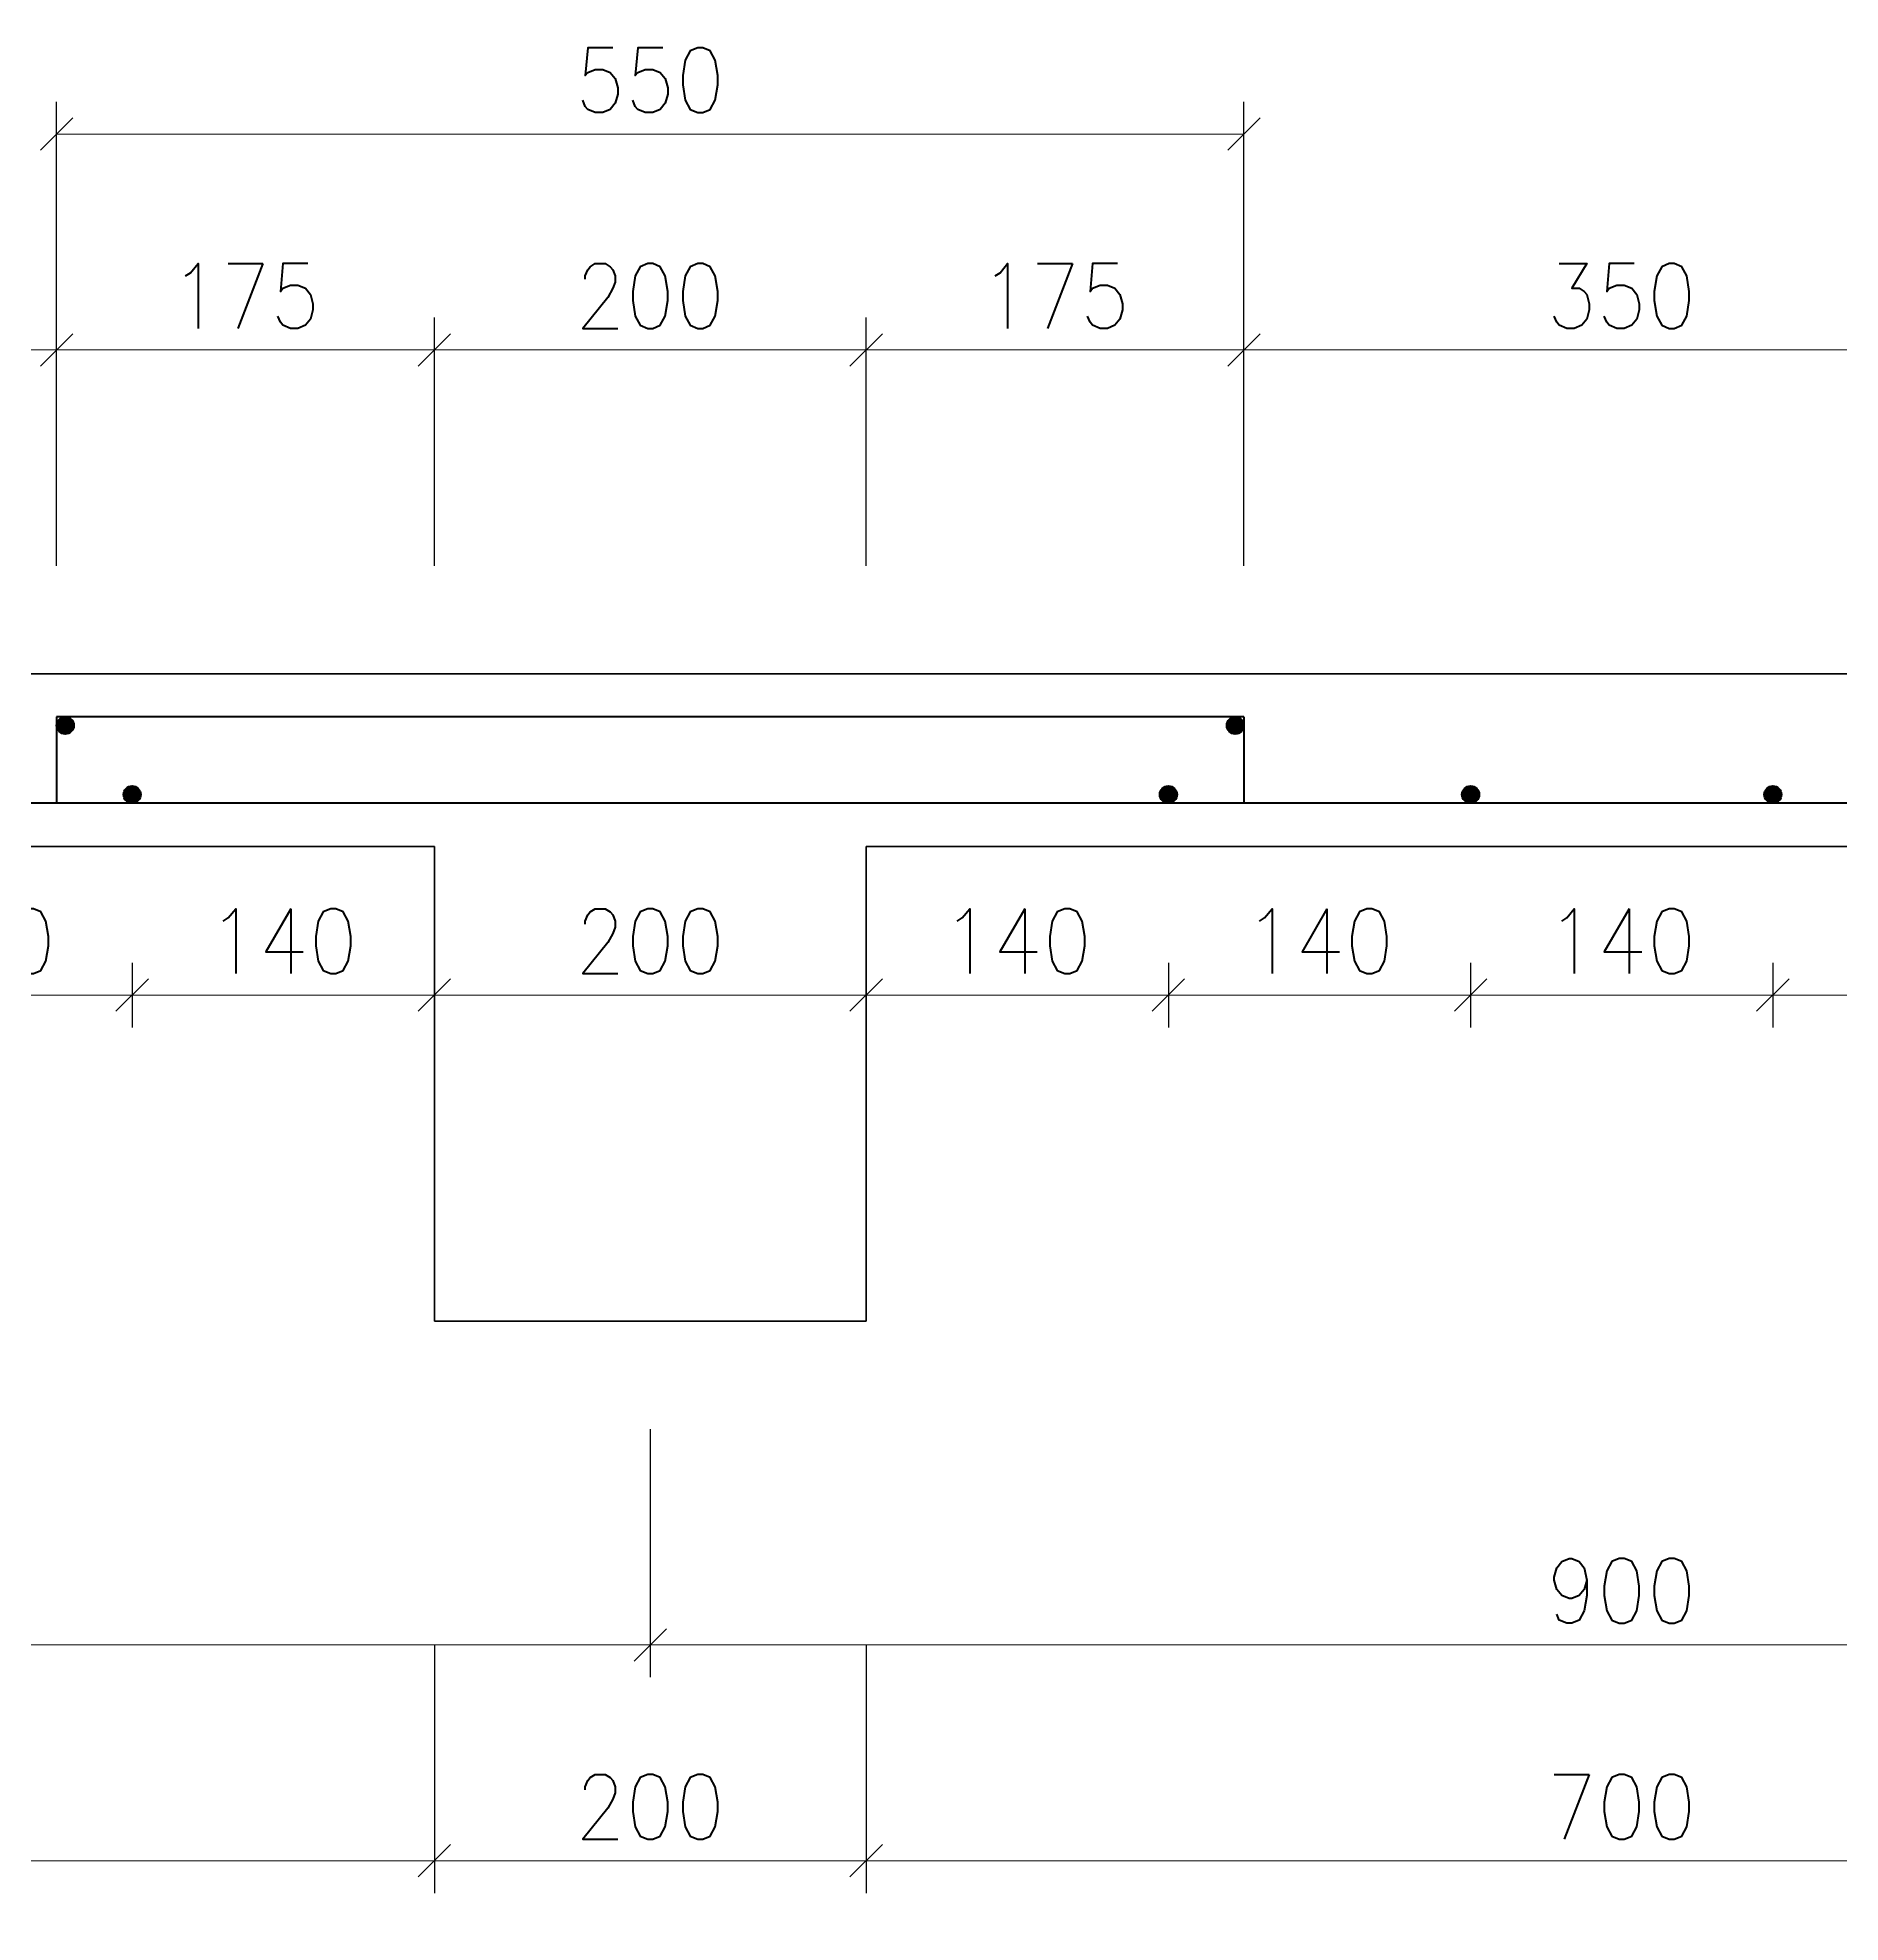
# Model space of a CAD drawing. Header units: millimetres. Extents: x 21380 to 27339, y 19466 to 22366.
# Drawn here: x 24091 to 24926, y 21493 to 22366 of the extents above; entities that cross this region are included whole.
import ezdxf

# ---------------------------------------------------------------- set-up
doc = ezdxf.new("R2010")
doc.units = ezdxf.units.MM
doc.layers.get('Defpoints').update_dxf_attribs({"color": 254})
for name, color, linetype, lineweight in [('0.35', 6, 'Continuous', 35), ('0.7', 30, 'Continuous', 70), ('Dimensions', 7, 'Continuous', 25)]:
    doc.layers.add(name, color=color, linetype=linetype, lineweight=lineweight)
doc.styles.add('MyTextStyle', font='romans.shx', dxfattribs={"width": 0.9})
doc.dimstyles.new('Annotative SK ext', dxfattribs={"dimscale": 0, "dimtxt": 3, "dimasz": 1.5, "dimexe": 1.5, "dimexo": 5, "dimgap": 1, "dimtad": 1, "dimdec": 0, "dimlfac": -1, "dimrnd": 5, "dimzin": 0, "dimtxsty": 'MyTextStyle', "dimblk": 'OBLIQUE', "dimcen": 1.5, "dimadec": 0, "dimazin": 0, "dimtfac": 1, "dimtdec": 0, "dimtofl": 0, "dimtmove": 0, "dimatfit": 3, "dimldrblk": 'NONE', "dimfxl": 10, "dimfxlon": 1, "dimtfillclr": 1, "dimtolj": 1, "dimtzin": 0, "dimlwd": 18, "dimarcsym": 0})
doc.dimstyles.new('Annotative SK int', dxfattribs={"dimscale": 0, "dimtxt": 3, "dimasz": 1.5, "dimexe": 1.5, "dimexo": 0, "dimgap": 1, "dimtad": 1, "dimdec": 0, "dimlfac": -1, "dimrnd": 5, "dimzin": 0, "dimtxsty": 'MyTextStyle', "dimblk": 'OBLIQUE', "dimcen": 1.5, "dimdle": 1.5, "dimadec": 0, "dimazin": 0, "dimtfac": 1, "dimtdec": 0, "dimtofl": 0, "dimtmove": 0, "dimatfit": 3, "dimldrblk": 'NONE', "dimfxl": 1.5, "dimfxlon": 1, "dimtolj": 1, "dimtzin": 0, "dimlwd": 18, "dimarcsym": 0})

# ---------------------------------------------------------------- blocks, each defined once
blk = doc.blocks.new('_Oblique')
at = {"color": 0, "linetype": 'ByBlock', "lineweight": -2}
blk.add_line((-0.5, -0.5), (0.5, 0.5), dxfattribs=at)
blk = doc.blocks.new('*D5')
at = {"layer": 'Defpoints', "color": 0, "transparency": 16777216}
for p in [(23474.35, 21771.33), (24374.35, 21771.33), (24374.35, 21621.33)]:
    blk.add_point(p, dxfattribs=at)
at = {"layer": 'Dimensions', "color": 0, "lineweight": -2, "transparency": 16777216}
for p, q in [((23474.35, 21721.33), (23474.35, 21606.33)), ((24374.35, 21721.33), (24374.35, 21606.33))]:
    blk.add_line(p, q, dxfattribs=at)
at = {"layer": 'Dimensions', "color": 0, "lineweight": 18, "transparency": 16777216}
blk.add_line((23474.35, 21621.33), (24374.35, 21621.33), dxfattribs=at)
at = {"layer": 'Dimensions', "color": 0, "lineweight": 18, "transparency": 16777216, "xscale": 15, "yscale": 15, "zscale": 15, "rotation": 180}
blk.add_blockref('_Oblique', (23474.35, 21621.33), dxfattribs=at)
at = {"layer": 'Dimensions', "color": 0, "lineweight": 18, "transparency": 16777216, "xscale": 15, "yscale": 15, "zscale": 15}
blk.add_blockref('_Oblique', (24374.35, 21621.33), dxfattribs=at)
at = {"layer": 'Dimensions', "color": 0, "transparency": 16777216, "insert": (23924.35, 21646.33), "char_height": 30, "attachment_point": 5, "style": 'MyTextStyle'}
blk.add_mtext('\\A1;900', dxfattribs=at)
blk = doc.blocks.new('_None')
blk = doc.blocks.new('*D6')
at = {"layer": 'Defpoints', "color": 0, "transparency": 16777216}
for p in [(24374.35, 21771.33), (25274.35, 21771.33), (25274.35, 21621.33)]:
    blk.add_point(p, dxfattribs=at)
at = {"layer": 'Dimensions', "color": 0, "lineweight": -2, "transparency": 16777216}
for p, q in [((24374.35, 21721.33), (24374.35, 21606.33)), ((25274.35, 21721.33), (25274.35, 21606.33))]:
    blk.add_line(p, q, dxfattribs=at)
at = {"layer": 'Dimensions', "color": 0, "lineweight": 18, "transparency": 16777216}
blk.add_line((24374.35, 21621.33), (25274.35, 21621.33), dxfattribs=at)
at = {"layer": 'Dimensions', "color": 0, "lineweight": 18, "transparency": 16777216, "xscale": 15, "yscale": 15, "zscale": 15, "rotation": 180}
blk.add_blockref('_Oblique', (24374.35, 21621.33), dxfattribs=at)
at = {"layer": 'Dimensions', "color": 0, "lineweight": 18, "transparency": 16777216, "xscale": 15, "yscale": 15, "zscale": 15}
blk.add_blockref('_Oblique', (25274.35, 21621.33), dxfattribs=at)
at = {"layer": 'Dimensions', "color": 0, "transparency": 16777216, "insert": (24824.35, 21646.33), "char_height": 30, "attachment_point": 5, "style": 'MyTextStyle'}
blk.add_mtext('\\A1;900', dxfattribs=at)
blk = doc.blocks.new('*D15')
at = {"layer": 'Defpoints', "color": 0, "transparency": 16777216}
for p in [(23574.35, 21771.33), (24274.35, 21771.33), (24274.35, 21521.33)]:
    blk.add_point(p, dxfattribs=at)
at = {"layer": 'Dimensions', "color": 0, "lineweight": -2, "transparency": 16777216}
for p, q in [((23574.35, 21621.33), (23574.35, 21506.33)), ((24274.35, 21621.33), (24274.35, 21506.33))]:
    blk.add_line(p, q, dxfattribs=at)
at = {"layer": 'Dimensions', "color": 0, "lineweight": 18, "transparency": 16777216}
blk.add_line((23574.35, 21521.33), (24274.35, 21521.33), dxfattribs=at)
at = {"layer": 'Dimensions', "color": 0, "lineweight": 18, "transparency": 16777216, "xscale": 15, "yscale": 15, "zscale": 15, "rotation": 180}
blk.add_blockref('_Oblique', (23574.35, 21521.33), dxfattribs=at)
at = {"layer": 'Dimensions', "color": 0, "lineweight": 18, "transparency": 16777216, "xscale": 15, "yscale": 15, "zscale": 15}
blk.add_blockref('_Oblique', (24274.35, 21521.33), dxfattribs=at)
at = {"layer": 'Dimensions', "color": 0, "transparency": 16777216, "insert": (23924.35, 21546.33), "char_height": 30, "attachment_point": 5, "style": 'MyTextStyle'}
blk.add_mtext('\\A1;700', dxfattribs=at)
blk = doc.blocks.new('*D16')
at = {"layer": 'Defpoints', "color": 0, "transparency": 16777216}
for p in [(24274.35, 21771.33), (24474.35, 21771.33), (24474.35, 21521.33)]:
    blk.add_point(p, dxfattribs=at)
at = {"layer": 'Dimensions', "color": 0, "lineweight": -2, "transparency": 16777216}
for p, q in [((24274.35, 21621.33), (24274.35, 21506.33)), ((24474.35, 21621.33), (24474.35, 21506.33))]:
    blk.add_line(p, q, dxfattribs=at)
at = {"layer": 'Dimensions', "color": 0, "lineweight": 18, "transparency": 16777216}
blk.add_line((24274.35, 21521.33), (24474.35, 21521.33), dxfattribs=at)
at = {"layer": 'Dimensions', "color": 0, "lineweight": 18, "transparency": 16777216, "xscale": 15, "yscale": 15, "zscale": 15, "rotation": 180}
blk.add_blockref('_Oblique', (24274.35, 21521.33), dxfattribs=at)
at = {"layer": 'Dimensions', "color": 0, "lineweight": 18, "transparency": 16777216, "xscale": 15, "yscale": 15, "zscale": 15}
blk.add_blockref('_Oblique', (24474.35, 21521.33), dxfattribs=at)
at = {"layer": 'Dimensions', "color": 0, "transparency": 16777216, "insert": (24374.35, 21546.33), "char_height": 30, "attachment_point": 5, "style": 'MyTextStyle'}
blk.add_mtext('\\A1;200', dxfattribs=at)
blk = doc.blocks.new('*D17')
at = {"layer": 'Defpoints', "color": 0, "transparency": 16777216}
for p in [(24474.35, 21771.33), (25174.35, 21771.33), (25174.35, 21521.33)]:
    blk.add_point(p, dxfattribs=at)
at = {"layer": 'Dimensions', "color": 0, "lineweight": -2, "transparency": 16777216}
for p, q in [((24474.35, 21621.33), (24474.35, 21506.33)), ((25174.35, 21621.33), (25174.35, 21506.33))]:
    blk.add_line(p, q, dxfattribs=at)
at = {"layer": 'Dimensions', "color": 0, "lineweight": 18, "transparency": 16777216}
blk.add_line((24474.35, 21521.33), (25174.35, 21521.33), dxfattribs=at)
at = {"layer": 'Dimensions', "color": 0, "lineweight": 18, "transparency": 16777216, "xscale": 15, "yscale": 15, "zscale": 15, "rotation": 180}
blk.add_blockref('_Oblique', (24474.35, 21521.33), dxfattribs=at)
at = {"layer": 'Dimensions', "color": 0, "lineweight": 18, "transparency": 16777216, "xscale": 15, "yscale": 15, "zscale": 15}
blk.add_blockref('_Oblique', (25174.35, 21521.33), dxfattribs=at)
at = {"layer": 'Dimensions', "color": 0, "transparency": 16777216, "insert": (24824.35, 21546.33), "char_height": 30, "attachment_point": 5, "style": 'MyTextStyle'}
blk.add_mtext('\\A1;700', dxfattribs=at)
blk = doc.blocks.new('*D23')
at = {"layer": 'Defpoints', "color": 0, "transparency": 16777216}
for p in [(21574.35, 21771.33), (27174.35, 21771.33), (27174.35, 21421.33)]:
    blk.add_point(p, dxfattribs=at)
at = {"layer": 'Dimensions', "color": 0, "lineweight": -2, "transparency": 16777216}
for p, q in [((21574.35, 21521.33), (21574.35, 21406.33)), ((27174.35, 21521.33), (27174.35, 21406.33))]:
    blk.add_line(p, q, dxfattribs=at)
at = {"layer": 'Dimensions', "color": 0, "lineweight": 18, "transparency": 16777216}
blk.add_line((21574.35, 21421.33), (27174.35, 21421.33), dxfattribs=at)
at = {"layer": 'Dimensions', "color": 0, "lineweight": 18, "transparency": 16777216, "xscale": 15, "yscale": 15, "zscale": 15, "rotation": 180}
blk.add_blockref('_Oblique', (21574.35, 21421.33), dxfattribs=at)
at = {"layer": 'Dimensions', "color": 0, "lineweight": 18, "transparency": 16777216, "xscale": 15, "yscale": 15, "zscale": 15}
blk.add_blockref('_Oblique', (27174.35, 21421.33), dxfattribs=at)
at = {"layer": 'Dimensions', "color": 0, "transparency": 16777216, "insert": (24374.35, 21446.33), "char_height": 30, "attachment_point": 5, "style": 'MyTextStyle'}
blk.add_mtext('\\A1;5600', dxfattribs=at)
blk = doc.blocks.new('*D46')
at = {"layer": 'Defpoints', "color": 0, "transparency": 16777216}
for p in [(23994.35, 22015.33), (24134.35, 22015.33), (24134.35, 21922.42)]:
    blk.add_point(p, dxfattribs=at)
at = {"layer": 'Dimensions', "color": 0, "lineweight": -2, "transparency": 16777216}
for p, q in [((23994.35, 21937.42), (23994.35, 21907.42)), ((24134.35, 21937.42), (24134.35, 21907.42))]:
    blk.add_line(p, q, dxfattribs=at)
at = {"layer": 'Dimensions', "color": 0, "lineweight": 18, "transparency": 16777216}
blk.add_line((23979.35, 21922.42), (24149.35, 21922.42), dxfattribs=at)
at = {"layer": 'Dimensions', "color": 0, "lineweight": 18, "transparency": 16777216, "xscale": 15, "yscale": 15, "zscale": 15, "rotation": 180}
blk.add_blockref('_Oblique', (23994.35, 21922.42), dxfattribs=at)
at = {"layer": 'Dimensions', "color": 0, "lineweight": 18, "transparency": 16777216, "xscale": 15, "yscale": 15, "zscale": 15}
blk.add_blockref('_Oblique', (24134.35, 21922.42), dxfattribs=at)
at = {"layer": 'Dimensions', "color": 0, "transparency": 16777216, "insert": (24064.35, 21947.42), "char_height": 30, "attachment_point": 5, "style": 'MyTextStyle'}
blk.add_mtext('\\A1;140', dxfattribs=at)
blk = doc.blocks.new('*D47')
at = {"layer": 'Defpoints', "color": 0, "transparency": 16777216}
for p in [(24134.35, 22015.33), (24274.35, 21922.42), (24274.35, 21771.33)]:
    blk.add_point(p, dxfattribs=at)
at = {"layer": 'Dimensions', "color": 0, "lineweight": -2, "transparency": 16777216}
for p, q in [((24134.35, 21937.42), (24134.35, 21907.42)), ((24274.35, 21907.42), (24274.35, 21937.42))]:
    blk.add_line(p, q, dxfattribs=at)
at = {"layer": 'Dimensions', "color": 0, "lineweight": 18, "transparency": 16777216}
blk.add_line((24119.35, 21922.42), (24289.35, 21922.42), dxfattribs=at)
at = {"layer": 'Dimensions', "color": 0, "lineweight": 18, "transparency": 16777216, "xscale": 15, "yscale": 15, "zscale": 15, "rotation": 180}
blk.add_blockref('_Oblique', (24134.35, 21922.42), dxfattribs=at)
at = {"layer": 'Dimensions', "color": 0, "lineweight": 18, "transparency": 16777216, "xscale": 15, "yscale": 15, "zscale": 15}
blk.add_blockref('_Oblique', (24274.35, 21922.42), dxfattribs=at)
at = {"layer": 'Dimensions', "color": 0, "transparency": 16777216, "insert": (24204.35, 21947.42), "char_height": 30, "attachment_point": 5, "style": 'MyTextStyle'}
blk.add_mtext('\\A1;140', dxfattribs=at)
blk = doc.blocks.new('*D48')
at = {"layer": 'Defpoints', "color": 0, "transparency": 16777216}
for p in [(24474.35, 21922.42), (24274.35, 21771.33), (24474.35, 21771.33)]:
    blk.add_point(p, dxfattribs=at)
at = {"layer": 'Dimensions', "color": 0, "lineweight": -2, "transparency": 16777216}
for p, q in [((24274.35, 21907.42), (24274.35, 21937.42)), ((24474.35, 21907.42), (24474.35, 21937.42))]:
    blk.add_line(p, q, dxfattribs=at)
at = {"layer": 'Dimensions', "color": 0, "lineweight": 18, "transparency": 16777216}
blk.add_line((24259.35, 21922.42), (24489.35, 21922.42), dxfattribs=at)
at = {"layer": 'Dimensions', "color": 0, "lineweight": 18, "transparency": 16777216, "xscale": 15, "yscale": 15, "zscale": 15, "rotation": 180}
blk.add_blockref('_Oblique', (24274.35, 21922.42), dxfattribs=at)
at = {"layer": 'Dimensions', "color": 0, "lineweight": 18, "transparency": 16777216, "xscale": 15, "yscale": 15, "zscale": 15}
blk.add_blockref('_Oblique', (24474.35, 21922.42), dxfattribs=at)
at = {"layer": 'Dimensions', "color": 0, "transparency": 16777216, "insert": (24374.35, 21947.42), "char_height": 30, "attachment_point": 5, "style": 'MyTextStyle'}
blk.add_mtext('\\A1;200', dxfattribs=at)
blk = doc.blocks.new('*D49')
at = {"layer": 'Defpoints', "color": 0, "transparency": 16777216}
for p in [(24614.35, 22015.33), (24614.35, 21922.42), (24474.35, 21771.33)]:
    blk.add_point(p, dxfattribs=at)
at = {"layer": 'Dimensions', "color": 0, "lineweight": -2, "transparency": 16777216}
for p, q in [((24474.35, 21907.42), (24474.35, 21937.42)), ((24614.35, 21937.42), (24614.35, 21907.42))]:
    blk.add_line(p, q, dxfattribs=at)
at = {"layer": 'Dimensions', "color": 0, "lineweight": 18, "transparency": 16777216}
blk.add_line((24459.35, 21922.42), (24629.35, 21922.42), dxfattribs=at)
at = {"layer": 'Dimensions', "color": 0, "lineweight": 18, "transparency": 16777216, "xscale": 15, "yscale": 15, "zscale": 15, "rotation": 180}
blk.add_blockref('_Oblique', (24474.35, 21922.42), dxfattribs=at)
at = {"layer": 'Dimensions', "color": 0, "lineweight": 18, "transparency": 16777216, "xscale": 15, "yscale": 15, "zscale": 15}
blk.add_blockref('_Oblique', (24614.35, 21922.42), dxfattribs=at)
at = {"layer": 'Dimensions', "color": 0, "transparency": 16777216, "insert": (24544.35, 21947.42), "char_height": 30, "attachment_point": 5, "style": 'MyTextStyle'}
blk.add_mtext('\\A1;140', dxfattribs=at)
blk = doc.blocks.new('*D50')
at = {"layer": 'Defpoints', "color": 0, "transparency": 16777216}
for p in [(24614.35, 22015.33), (24754.35, 22015.33), (24754.35, 21922.42)]:
    blk.add_point(p, dxfattribs=at)
at = {"layer": 'Dimensions', "color": 0, "lineweight": -2, "transparency": 16777216}
for p, q in [((24614.35, 21937.42), (24614.35, 21907.42)), ((24754.35, 21937.42), (24754.35, 21907.42))]:
    blk.add_line(p, q, dxfattribs=at)
at = {"layer": 'Dimensions', "color": 0, "lineweight": 18, "transparency": 16777216}
blk.add_line((24599.35, 21922.42), (24769.35, 21922.42), dxfattribs=at)
at = {"layer": 'Dimensions', "color": 0, "lineweight": 18, "transparency": 16777216, "xscale": 15, "yscale": 15, "zscale": 15, "rotation": 180}
blk.add_blockref('_Oblique', (24614.35, 21922.42), dxfattribs=at)
at = {"layer": 'Dimensions', "color": 0, "lineweight": 18, "transparency": 16777216, "xscale": 15, "yscale": 15, "zscale": 15}
blk.add_blockref('_Oblique', (24754.35, 21922.42), dxfattribs=at)
at = {"layer": 'Dimensions', "color": 0, "transparency": 16777216, "insert": (24684.35, 21947.42), "char_height": 30, "attachment_point": 5, "style": 'MyTextStyle'}
blk.add_mtext('\\A1;140', dxfattribs=at)
blk = doc.blocks.new('*D51')
at = {"layer": 'Defpoints', "color": 0, "transparency": 16777216}
for p in [(24754.35, 22015.33), (24894.35, 22015.33), (24894.35, 21922.42)]:
    blk.add_point(p, dxfattribs=at)
at = {"layer": 'Dimensions', "color": 0, "lineweight": -2, "transparency": 16777216}
for p, q in [((24754.35, 21937.42), (24754.35, 21907.42)), ((24894.35, 21937.42), (24894.35, 21907.42))]:
    blk.add_line(p, q, dxfattribs=at)
at = {"layer": 'Dimensions', "color": 0, "lineweight": 18, "transparency": 16777216}
blk.add_line((24739.35, 21922.42), (24909.35, 21922.42), dxfattribs=at)
at = {"layer": 'Dimensions', "color": 0, "lineweight": 18, "transparency": 16777216, "xscale": 15, "yscale": 15, "zscale": 15, "rotation": 180}
blk.add_blockref('_Oblique', (24754.35, 21922.42), dxfattribs=at)
at = {"layer": 'Dimensions', "color": 0, "lineweight": 18, "transparency": 16777216, "xscale": 15, "yscale": 15, "zscale": 15}
blk.add_blockref('_Oblique', (24894.35, 21922.42), dxfattribs=at)
at = {"layer": 'Dimensions', "color": 0, "transparency": 16777216, "insert": (24824.35, 21947.42), "char_height": 30, "attachment_point": 5, "style": 'MyTextStyle'}
blk.add_mtext('\\A1;140', dxfattribs=at)
blk = doc.blocks.new('*D52')
at = {"layer": 'Defpoints', "color": 0, "transparency": 16777216}
for p in [(24894.35, 22015.33), (25034.35, 22015.33), (25034.35, 21922.42)]:
    blk.add_point(p, dxfattribs=at)
at = {"layer": 'Dimensions', "color": 0, "lineweight": -2, "transparency": 16777216}
for p, q in [((24894.35, 21937.42), (24894.35, 21907.42)), ((25034.35, 21937.42), (25034.35, 21907.42))]:
    blk.add_line(p, q, dxfattribs=at)
at = {"layer": 'Dimensions', "color": 0, "lineweight": 18, "transparency": 16777216}
blk.add_line((24879.35, 21922.42), (25049.35, 21922.42), dxfattribs=at)
at = {"layer": 'Dimensions', "color": 0, "lineweight": 18, "transparency": 16777216, "xscale": 15, "yscale": 15, "zscale": 15, "rotation": 180}
blk.add_blockref('_Oblique', (24894.35, 21922.42), dxfattribs=at)
at = {"layer": 'Dimensions', "color": 0, "lineweight": 18, "transparency": 16777216, "xscale": 15, "yscale": 15, "zscale": 15}
blk.add_blockref('_Oblique', (25034.35, 21922.42), dxfattribs=at)
at = {"layer": 'Dimensions', "color": 0, "transparency": 16777216, "insert": (24964.35, 21947.42), "char_height": 30, "attachment_point": 5, "style": 'MyTextStyle'}
blk.add_mtext('\\A1;140', dxfattribs=at)
blk = doc.blocks.new('*D76')
at = {"layer": 'Defpoints', "color": 0, "transparency": 16777216}
for p in [(24274.35, 22221.33), (24099.35, 22051.33), (24274.35, 22051.33)]:
    blk.add_point(p, dxfattribs=at)
at = {"layer": 'Dimensions', "color": 0, "lineweight": -2, "transparency": 16777216}
for p, q in [((24099.35, 22121.33), (24099.35, 22236.33)), ((24274.35, 22121.33), (24274.35, 22236.33))]:
    blk.add_line(p, q, dxfattribs=at)
at = {"layer": 'Dimensions', "color": 0, "lineweight": 18, "transparency": 16777216}
blk.add_line((24099.35, 22221.33), (24274.35, 22221.33), dxfattribs=at)
at = {"layer": 'Dimensions', "color": 0, "lineweight": 18, "transparency": 16777216, "xscale": 15, "yscale": 15, "zscale": 15, "rotation": 180}
blk.add_blockref('_Oblique', (24099.35, 22221.33), dxfattribs=at)
at = {"layer": 'Dimensions', "color": 0, "lineweight": 18, "transparency": 16777216, "xscale": 15, "yscale": 15, "zscale": 15}
blk.add_blockref('_Oblique', (24274.35, 22221.33), dxfattribs=at)
at = {"layer": 'Dimensions', "color": 0, "transparency": 16777216, "insert": (24186.85, 22246.33), "char_height": 30, "attachment_point": 5, "style": 'MyTextStyle'}
blk.add_mtext('\\A1;175', dxfattribs=at)
blk = doc.blocks.new('*D77')
at = {"layer": 'Defpoints', "color": 0, "transparency": 16777216}
for p in [(24474.35, 22221.33), (24274.35, 22051.33), (24474.35, 21991.33)]:
    blk.add_point(p, dxfattribs=at)
at = {"layer": 'Dimensions', "color": 0, "lineweight": -2, "transparency": 16777216}
for p, q in [((24274.35, 22121.33), (24274.35, 22236.33)), ((24474.35, 22121.33), (24474.35, 22236.33))]:
    blk.add_line(p, q, dxfattribs=at)
at = {"layer": 'Dimensions', "color": 0, "lineweight": 18, "transparency": 16777216}
blk.add_line((24274.35, 22221.33), (24474.35, 22221.33), dxfattribs=at)
at = {"layer": 'Dimensions', "color": 0, "lineweight": 18, "transparency": 16777216, "xscale": 15, "yscale": 15, "zscale": 15, "rotation": 180}
blk.add_blockref('_Oblique', (24274.35, 22221.33), dxfattribs=at)
at = {"layer": 'Dimensions', "color": 0, "lineweight": 18, "transparency": 16777216, "xscale": 15, "yscale": 15, "zscale": 15}
blk.add_blockref('_Oblique', (24474.35, 22221.33), dxfattribs=at)
at = {"layer": 'Dimensions', "color": 0, "transparency": 16777216, "insert": (24374.35, 22246.33), "char_height": 30, "attachment_point": 5, "style": 'MyTextStyle'}
blk.add_mtext('\\A1;200', dxfattribs=at)
blk = doc.blocks.new('*D78')
at = {"layer": 'Defpoints', "color": 0, "transparency": 16777216}
for p in [(24649.35, 22221.33), (24649.35, 22051.33), (24474.35, 21991.33)]:
    blk.add_point(p, dxfattribs=at)
at = {"layer": 'Dimensions', "color": 0, "lineweight": -2, "transparency": 16777216}
for p, q in [((24474.35, 22121.33), (24474.35, 22236.33)), ((24649.35, 22121.33), (24649.35, 22236.33))]:
    blk.add_line(p, q, dxfattribs=at)
at = {"layer": 'Dimensions', "color": 0, "lineweight": 18, "transparency": 16777216}
blk.add_line((24474.35, 22221.33), (24649.35, 22221.33), dxfattribs=at)
at = {"layer": 'Dimensions', "color": 0, "lineweight": 18, "transparency": 16777216, "xscale": 15, "yscale": 15, "zscale": 15, "rotation": 180}
blk.add_blockref('_Oblique', (24474.35, 22221.33), dxfattribs=at)
at = {"layer": 'Dimensions', "color": 0, "lineweight": 18, "transparency": 16777216, "xscale": 15, "yscale": 15, "zscale": 15}
blk.add_blockref('_Oblique', (24649.35, 22221.33), dxfattribs=at)
at = {"layer": 'Dimensions', "color": 0, "transparency": 16777216, "insert": (24561.85, 22246.33), "char_height": 30, "attachment_point": 5, "style": 'MyTextStyle'}
blk.add_mtext('\\A1;175', dxfattribs=at)
blk = doc.blocks.new('*D79')
at = {"layer": 'Defpoints', "color": 0, "transparency": 16777216}
for p in [(24649.35, 22321.33), (24099.35, 22051.33), (24649.35, 22051.33)]:
    blk.add_point(p, dxfattribs=at)
at = {"layer": 'Dimensions', "color": 0, "lineweight": -2, "transparency": 16777216}
for p, q in [((24099.35, 22221.33), (24099.35, 22336.33)), ((24649.35, 22221.33), (24649.35, 22336.33))]:
    blk.add_line(p, q, dxfattribs=at)
at = {"layer": 'Dimensions', "color": 0, "lineweight": 18, "transparency": 16777216}
blk.add_line((24099.35, 22321.33), (24649.35, 22321.33), dxfattribs=at)
at = {"layer": 'Dimensions', "color": 0, "lineweight": 18, "transparency": 16777216, "xscale": 15, "yscale": 15, "zscale": 15, "rotation": 180}
blk.add_blockref('_Oblique', (24099.35, 22321.33), dxfattribs=at)
at = {"layer": 'Dimensions', "color": 0, "lineweight": 18, "transparency": 16777216, "xscale": 15, "yscale": 15, "zscale": 15}
blk.add_blockref('_Oblique', (24649.35, 22321.33), dxfattribs=at)
at = {"layer": 'Dimensions', "color": 0, "transparency": 16777216, "insert": (24374.35, 22346.33), "char_height": 30, "attachment_point": 5, "style": 'MyTextStyle'}
blk.add_mtext('\\A1;550', dxfattribs=at)
blk = doc.blocks.new('*D94')
at = {"layer": 'Defpoints', "color": 0, "transparency": 16777216}
for p in [(24099.35, 22221.33), (23749.35, 22051.33), (24099.35, 22051.33)]:
    blk.add_point(p, dxfattribs=at)
at = {"layer": 'Dimensions', "color": 0, "lineweight": -2, "transparency": 16777216}
for p, q in [((23749.35, 22121.33), (23749.35, 22236.33)), ((24099.35, 22121.33), (24099.35, 22236.33))]:
    blk.add_line(p, q, dxfattribs=at)
at = {"layer": 'Dimensions', "color": 0, "lineweight": 18, "transparency": 16777216}
blk.add_line((23749.35, 22221.33), (24099.35, 22221.33), dxfattribs=at)
at = {"layer": 'Dimensions', "color": 0, "lineweight": 18, "transparency": 16777216, "xscale": 15, "yscale": 15, "zscale": 15, "rotation": 180}
blk.add_blockref('_Oblique', (23749.35, 22221.33), dxfattribs=at)
at = {"layer": 'Dimensions', "color": 0, "lineweight": 18, "transparency": 16777216, "xscale": 15, "yscale": 15, "zscale": 15}
blk.add_blockref('_Oblique', (24099.35, 22221.33), dxfattribs=at)
at = {"layer": 'Dimensions', "color": 0, "transparency": 16777216, "insert": (23924.35, 22246.33), "char_height": 30, "attachment_point": 5, "style": 'MyTextStyle'}
blk.add_mtext('\\A1;350', dxfattribs=at)
blk = doc.blocks.new('*D95')
at = {"layer": 'Defpoints', "color": 0, "transparency": 16777216}
for p in [(24999.35, 22221.33), (24649.35, 22051.33), (24999.35, 22051.33)]:
    blk.add_point(p, dxfattribs=at)
at = {"layer": 'Dimensions', "color": 0, "lineweight": -2, "transparency": 16777216}
for p, q in [((24649.35, 22121.33), (24649.35, 22236.33)), ((24999.35, 22121.33), (24999.35, 22236.33))]:
    blk.add_line(p, q, dxfattribs=at)
at = {"layer": 'Dimensions', "color": 0, "lineweight": 18, "transparency": 16777216}
blk.add_line((24649.35, 22221.33), (24999.35, 22221.33), dxfattribs=at)
at = {"layer": 'Dimensions', "color": 0, "lineweight": 18, "transparency": 16777216, "xscale": 15, "yscale": 15, "zscale": 15, "rotation": 180}
blk.add_blockref('_Oblique', (24649.35, 22221.33), dxfattribs=at)
at = {"layer": 'Dimensions', "color": 0, "lineweight": 18, "transparency": 16777216, "xscale": 15, "yscale": 15, "zscale": 15}
blk.add_blockref('_Oblique', (24999.35, 22221.33), dxfattribs=at)
at = {"layer": 'Dimensions', "color": 0, "transparency": 16777216, "insert": (24824.35, 22246.33), "char_height": 30, "attachment_point": 5, "style": 'MyTextStyle'}
blk.add_mtext('\\A1;350', dxfattribs=at)

msp = doc.modelspace()

# ---------------------------------------------------------------- hatches: boundary and pattern name
at = {"layer": '0.7'}
h = msp.add_hatch(color=256, dxfattribs=at)
h.dxf.hatch_style = 1
h.paths.add_polyline_path([(24107.35, 22047.33, 1), (24099.35, 22047.33, 1)])
h = msp.add_hatch(color=256, dxfattribs=at)
h.dxf.hatch_style = 1
h.paths.add_polyline_path([(24649.35, 22047.33, 1), (24641.35, 22047.33, 1)])
h = msp.add_hatch(color=256, dxfattribs=at)
h.dxf.hatch_style = 1
h.paths.add_polyline_path([(24138.35, 22015.33, 1), (24130.35, 22015.33, 1)])
h = msp.add_hatch(color=256, dxfattribs=at)
h.dxf.hatch_style = 1
h.paths.add_polyline_path([(24618.35, 22015.33, 1), (24610.35, 22015.33, 1)])
h = msp.add_hatch(color=256, dxfattribs=at)
h.dxf.hatch_style = 1
h.paths.add_polyline_path([(24758.35, 22015.33, 1), (24750.35, 22015.33, 1)])
h = msp.add_hatch(color=256, dxfattribs=at)
h.dxf.hatch_style = 1
h.paths.add_polyline_path([(24898.35, 22015.33, 1), (24890.35, 22015.33, 1)])

# ---------------------------------------------------------------- linework, layer by layer
at = {"layer": '0.35'}
for p, q in [((21574.35, 22071.33), (27174.35, 22071.33)), ((23574.35, 21991.33), (24274.35, 21991.33)), ((24274.35, 21991.33), (24274.35, 21771.33)), ((24474.35, 21771.33), (24474.35, 21991.33)), ((24474.35, 21991.33), (25174.35, 21991.33)), ((24274.35, 21771.33), (24474.35, 21771.33))]:
    msp.add_line(p, q, dxfattribs=at)
at = {"layer": '0.7'}
for p, q in [((24649.35, 22051.33), (24099.35, 22051.33)), ((24099.35, 22051.33), (24099.35, 22011.33)), ((24649.35, 22051.33), (24649.35, 22011.33)), ((27024.35, 22011.33), (21724.35, 22011.33))]:
    msp.add_line(p, q, dxfattribs=at)
for centre in [(24103.35, 22047.33), (24645.35, 22047.33), (24134.35, 22015.33), (24614.35, 22015.33), (24754.35, 22015.33), (24894.35, 22015.33)]:
    msp.add_circle(centre, 4, dxfattribs=at)

# ---------------------------------------------------------------- dimensions: what is measured, and where the dimension line sits
at = {"layer": 'Dimensions'}
for base, p1, p2, dimstyle, picture, middle in [((24649.35, 22321.33), (24099.35, 22051.33), (24649.35, 22051.33), 'Annotative SK ext', '*D79', (24374.35, 22346.33)), ((24099.35, 22221.33), (23749.35, 22051.33), (24099.35, 22051.33), 'Annotative SK ext', '*D94', (23924.35, 22246.33)), ((24274.35, 22221.33), (24099.35, 22051.33), (24274.35, 22051.33), 'Annotative SK ext', '*D76', (24186.85, 22246.33)), ((24474.35, 22221.33), (24274.35, 22051.33), (24474.35, 21991.33), 'Annotative SK ext', '*D77', (24374.35, 22246.33)), ((24649.35, 22221.33), (24474.35, 21991.33), (24649.35, 22051.33), 'Annotative SK ext', '*D78', (24561.85, 22246.33)), ((24999.35, 22221.33), (24649.35, 22051.33), (24999.35, 22051.33), 'Annotative SK ext', '*D95', (24824.35, 22246.33)), ((24134.35, 21922.42), (23994.35, 22015.33), (24134.35, 22015.33), 'Annotative SK int', '*D46', (24064.35, 21947.42)), ((24274.35, 21922.42), (24134.35, 22015.33), (24274.35, 21771.33), 'Annotative SK int', '*D47', (24204.35, 21947.42)), ((24614.35, 21922.42), (24474.35, 21771.33), (24614.35, 22015.33), 'Annotative SK int', '*D49', (24544.35, 21947.42)), ((24754.35, 21922.42), (24614.35, 22015.33), (24754.35, 22015.33), 'Annotative SK int', '*D50', (24684.35, 21947.42)), ((24894.35, 21922.42), (24754.35, 22015.33), (24894.35, 22015.33), 'Annotative SK int', '*D51', (24824.35, 21947.42)), ((25034.35, 21922.42), (24894.35, 22015.33), (25034.35, 22015.33), 'Annotative SK int', '*D52', (24964.35, 21947.42)), ((24474.35, 21922.42), (24274.35, 21771.33), (24474.35, 21771.33), 'Annotative SK int', '*D48', (24374.35, 21947.42)), ((27174.35, 21421.33), (21574.35, 21771.33), (27174.35, 21771.33), 'Annotative SK ext', '*D23', (24374.35, 21446.33)), ((24374.35, 21621.33), (23474.35, 21771.33), (24374.35, 21771.33), 'Annotative SK ext', '*D5', (23924.35, 21646.33)), ((24274.35, 21521.33), (23574.35, 21771.33), (24274.35, 21771.33), 'Annotative SK ext', '*D15', (23924.35, 21546.33)), ((24474.35, 21521.33), (24274.35, 21771.33), (24474.35, 21771.33), 'Annotative SK ext', '*D16', (24374.35, 21546.33)), ((25274.35, 21621.33), (24374.35, 21771.33), (25274.35, 21771.33), 'Annotative SK ext', '*D6', (24824.35, 21646.33)), ((25174.35, 21521.33), (24474.35, 21771.33), (25174.35, 21771.33), 'Annotative SK ext', '*D17', (24824.35, 21546.33))]:
    dim = msp.add_linear_dim(base=base, p1=p1, p2=p2, dimstyle=dimstyle, dxfattribs=at)
    dim.commit()
    dim.dimension.update_dxf_attribs({"geometry": picture, "text_midpoint": middle})

doc.saveas('drawing.dxf')
